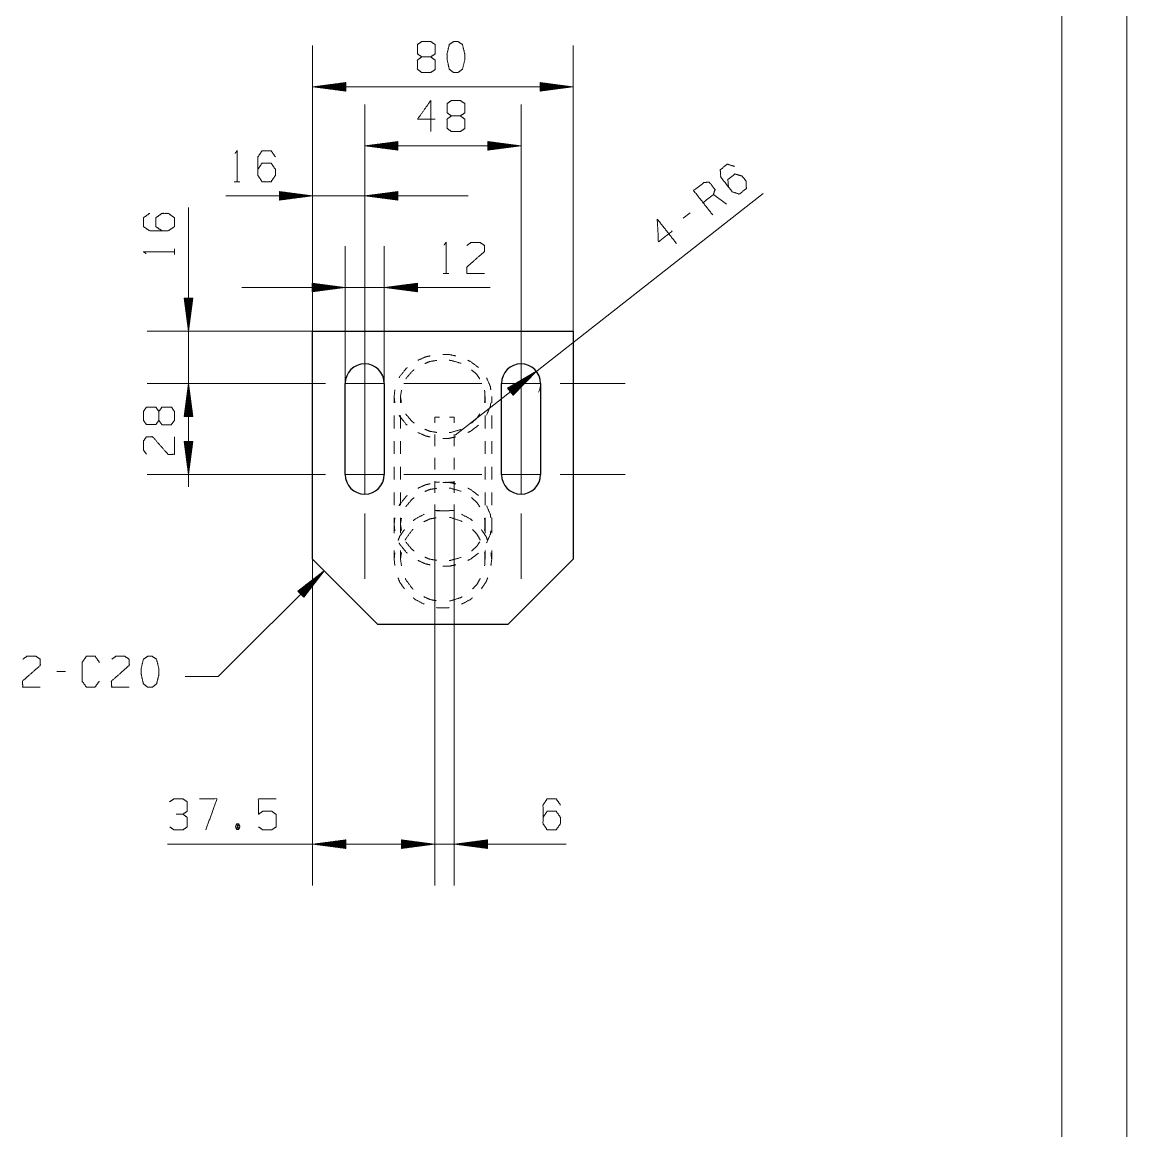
# Model space of a CAD drawing. Header units: millimetres. Extents: x 0 to 420, y 0 to 297.
# Drawn here: x 335.2 to 420, y 148.5 to 233.6 of the extents above; entities that cross this region are included whole.
import ezdxf

# ---------------------------------------------------------------- set-up
doc = ezdxf.new("R2010")
doc.units = ezdxf.units.MM
doc.layers.add('101', color=7, linetype='Continuous', true_color=0xffffff)

msp = doc.modelspace()

# ---------------------------------------------------------------- linework, layer by layer
at = {"layer": '101', "color": 133, "linetype": 'Continuous', "lineweight": 18}
for p, q in [((420, 0), (420, 297)), ((415, 5), (415, 292))]:
    msp.add_line(p, q, dxfattribs=at)
at = {"layer": '101', "color": 22, "linetype": 'Continuous', "lineweight": 18}
for p, q in [((357.48, 209.882), (357.48, 231.829)), ((377.48, 209.882), (377.48, 231.829)), ((360.02, 228.989), (357.48, 228.654)), ((360.02, 228.985), (359.988, 228.985)), ((360.02, 228.985), (359.988, 228.985)), ((360.02, 228.32), (360.02, 228.989)), ((377.48, 228.654), (374.94, 228.989)), ((374.94, 228.989), (374.94, 228.32)), ((374.94, 228.985), (374.972, 228.985)), ((374.94, 228.985), (374.972, 228.985)), ((357.48, 228.654), (360.02, 228.32)), ((377.48, 228.654), (357.48, 228.654)), ((360.02, 228.68), (357.673, 228.68)), ((360.02, 228.629), (357.673, 228.629)), ((360.02, 228.731), (358.059, 228.731)), ((360.02, 228.578), (358.059, 228.578)), ((360.02, 228.781), (358.445, 228.781)), ((360.02, 228.527), (358.445, 228.527)), ((360.02, 228.832), (358.831, 228.832)), ((360.02, 228.477), (358.831, 228.477)), ((360.02, 228.883), (359.216, 228.883)), ((360.02, 228.426), (359.216, 228.426)), ((360.02, 228.934), (359.602, 228.934)), ((360.02, 228.375), (359.602, 228.375)), ((360.02, 228.324), (359.988, 228.324)), ((360.02, 228.324), (359.988, 228.324)), ((374.94, 228.934), (375.358, 228.934)), ((374.94, 228.883), (375.744, 228.883)), ((374.94, 228.832), (376.129, 228.832)), ((374.94, 228.781), (376.515, 228.781)), ((374.94, 228.731), (376.901, 228.731)), ((374.94, 228.68), (377.287, 228.68)), ((374.94, 228.32), (377.48, 228.654)), ((374.94, 228.629), (377.287, 228.629)), ((374.94, 228.578), (376.901, 228.578)), ((374.94, 228.527), (376.515, 228.527)), ((374.94, 228.477), (376.129, 228.477)), ((374.94, 228.426), (375.744, 228.426)), ((374.94, 228.375), (375.358, 228.375)), ((374.94, 228.324), (374.972, 228.324)), ((374.94, 228.324), (374.972, 228.324)), ((361.48, 206.882), (361.48, 227.301)), ((373.48, 206.882), (373.48, 227.301)), ((364.02, 224.46), (361.48, 224.126)), ((361.48, 224.126), (373.48, 224.126)), ((361.48, 224.126), (364.02, 223.791)), ((364.02, 224.151), (361.673, 224.151)), ((364.02, 224.1), (361.673, 224.1)), ((364.02, 224.202), (362.059, 224.202)), ((364.02, 224.05), (362.059, 224.05)), ((364.02, 224.253), (362.445, 224.253)), ((364.02, 223.999), (362.445, 223.999)), ((364.02, 224.304), (362.831, 224.304)), ((364.02, 223.948), (362.831, 223.948)), ((364.02, 224.354), (363.216, 224.354)), ((364.02, 223.897), (363.216, 223.897)), ((364.02, 224.405), (363.602, 224.405)), ((364.02, 223.846), (363.602, 223.846)), ((364.02, 224.456), (363.988, 224.456)), ((364.02, 224.456), (363.988, 224.456)), ((364.02, 223.791), (364.02, 224.46)), ((370.94, 224.46), (370.94, 223.791)), ((373.48, 224.126), (370.94, 224.46)), ((370.94, 224.456), (370.972, 224.456)), ((370.94, 224.456), (370.972, 224.456)), ((370.94, 224.405), (371.358, 224.405)), ((370.94, 224.354), (371.744, 224.354)), ((370.94, 224.304), (372.129, 224.304)), ((370.94, 224.253), (372.515, 224.253)), ((370.94, 224.202), (372.901, 224.202)), ((370.94, 224.151), (373.287, 224.151)), ((370.94, 223.791), (373.48, 224.126)), ((370.94, 224.1), (373.287, 224.1)), ((370.94, 224.05), (372.901, 224.05)), ((370.94, 223.999), (372.515, 223.999)), ((370.94, 223.948), (372.129, 223.948)), ((370.94, 223.897), (371.744, 223.897)), ((370.94, 223.846), (371.358, 223.846)), ((357.48, 209.882), (357.48, 223.449)), ((361.48, 206.882), (361.48, 223.449)), ((364.02, 223.796), (363.988, 223.796)), ((364.02, 223.796), (363.988, 223.796)), ((370.94, 223.796), (370.972, 223.796)), ((370.94, 223.796), (370.972, 223.796)), ((354.94, 220.609), (354.94, 219.94)), ((357.48, 220.274), (354.94, 220.609)), ((354.94, 220.604), (354.972, 220.604)), ((354.94, 220.604), (354.972, 220.604)), ((354.94, 220.554), (355.358, 220.554)), ((354.94, 220.503), (355.744, 220.503)), ((354.94, 220.452), (356.129, 220.452)), ((364.02, 220.609), (361.48, 220.274)), ((364.02, 220.452), (362.831, 220.452)), ((364.02, 220.503), (363.216, 220.503)), ((364.02, 220.554), (363.602, 220.554)), ((364.02, 220.604), (363.988, 220.604)), ((364.02, 220.604), (363.988, 220.604)), ((364.02, 219.94), (364.02, 220.609)), ((368.414, 201.91), (392.07, 220.457)), ((350.825, 220.274), (369.418, 220.274)), ((354.94, 220.401), (356.515, 220.401)), ((354.94, 220.35), (356.901, 220.35)), ((354.94, 220.3), (357.287, 220.3)), ((354.94, 219.94), (357.48, 220.274)), ((354.94, 220.249), (357.287, 220.249)), ((354.94, 220.198), (356.901, 220.198)), ((354.94, 220.147), (356.515, 220.147)), ((354.94, 220.096), (356.129, 220.096)), ((354.94, 220.046), (355.744, 220.046)), ((354.94, 219.995), (355.358, 219.995)), ((354.94, 219.944), (354.972, 219.944)), ((354.94, 219.944), (354.972, 219.944)), ((361.48, 220.274), (364.02, 219.94)), ((364.02, 220.3), (361.673, 220.3)), ((364.02, 220.249), (361.673, 220.249)), ((364.02, 220.35), (362.059, 220.35)), ((364.02, 220.198), (362.059, 220.198)), ((364.02, 220.401), (362.445, 220.401)), ((364.02, 220.147), (362.445, 220.147)), ((364.02, 220.096), (362.831, 220.096)), ((364.02, 220.046), (363.216, 220.046)), ((364.02, 219.995), (363.602, 219.995)), ((364.02, 219.944), (363.988, 219.944)), ((364.02, 219.944), (363.988, 219.944)), ((347.958, 219.375), (347.958, 197.945)), ((359.98, 205.882), (359.98, 216.406)), ((362.98, 205.882), (362.98, 216.406)), ((371.109, 213.231), (352.043, 213.231)), ((359.98, 213.231), (357.44, 213.566)), ((357.44, 213.566), (357.44, 212.897)), ((357.44, 213.562), (357.472, 213.562)), ((357.44, 213.562), (357.472, 213.562)), ((357.44, 213.511), (357.858, 213.511)), ((357.44, 213.46), (358.244, 213.46)), ((357.44, 213.409), (358.629, 213.409)), ((357.44, 213.358), (359.015, 213.358)), ((357.44, 213.308), (359.401, 213.308)), ((357.44, 213.257), (359.787, 213.257)), ((357.44, 212.897), (359.98, 213.231)), ((357.44, 213.206), (359.787, 213.206)), ((357.44, 213.155), (359.401, 213.155)), ((357.44, 213.104), (359.015, 213.104)), ((357.44, 213.054), (358.629, 213.054)), ((357.44, 213.003), (358.244, 213.003)), ((357.44, 212.952), (357.858, 212.952)), ((357.44, 212.901), (357.472, 212.901)), ((357.44, 212.901), (357.472, 212.901)), ((365.52, 213.566), (362.98, 213.231)), ((362.98, 213.231), (365.52, 212.897)), ((365.52, 213.257), (363.173, 213.257)), ((365.52, 213.206), (363.173, 213.206)), ((365.52, 213.308), (363.559, 213.308)), ((365.52, 213.155), (363.559, 213.155)), ((365.52, 213.358), (363.945, 213.358)), ((365.52, 213.104), (363.945, 213.104)), ((365.52, 213.409), (364.331, 213.409)), ((365.52, 213.054), (364.331, 213.054)), ((365.52, 213.46), (364.716, 213.46)), ((365.52, 213.003), (364.716, 213.003)), ((365.52, 213.511), (365.102, 213.511)), ((365.52, 212.952), (365.102, 212.952)), ((365.52, 213.562), (365.488, 213.562)), ((365.52, 213.562), (365.488, 213.562)), ((365.52, 212.901), (365.488, 212.901)), ((365.52, 212.901), (365.488, 212.901)), ((365.52, 212.897), (365.52, 213.566)), ((348.293, 212.422), (347.624, 212.422)), ((347.624, 212.422), (347.958, 209.882)), ((347.628, 212.422), (347.628, 212.39)), ((347.628, 212.422), (347.628, 212.39)), ((347.679, 212.422), (347.679, 212.004)), ((347.73, 212.422), (347.73, 211.618)), ((347.78, 212.422), (347.78, 211.233)), ((347.831, 212.422), (347.831, 210.847)), ((347.882, 212.422), (347.882, 210.461)), ((347.933, 212.422), (347.933, 210.075)), ((347.958, 209.882), (348.293, 212.422)), ((347.984, 212.422), (347.984, 210.075)), ((348.034, 212.422), (348.034, 210.461)), ((348.085, 212.422), (348.085, 210.847)), ((348.136, 212.422), (348.136, 211.233)), ((348.187, 212.422), (348.187, 211.618)), ((348.238, 212.422), (348.238, 212.004)), ((348.288, 212.422), (348.288, 212.39)), ((348.288, 212.422), (348.288, 212.39)), ((357.48, 209.882), (344.783, 209.882)), ((374.66, 206.808), (372.455, 205.504)), ((372.552, 205.38), (373.488, 206.114)), ((372.583, 205.34), (373.823, 206.312)), ((372.615, 205.3), (374.158, 206.51)), ((372.646, 205.26), (374.493, 206.708)), ((372.677, 205.22), (374.524, 206.669)), ((372.709, 205.18), (374.252, 206.39)), ((372.74, 205.14), (373.98, 206.112)), ((372.868, 204.977), (374.66, 206.808)), ((353.48, 205.882), (344.783, 205.882)), ((353.48, 205.882), (344.783, 205.882)), ((347.958, 205.882), (347.624, 203.342)), ((347.958, 205.882), (347.624, 203.342)), ((347.882, 203.342), (347.882, 205.303)), ((347.882, 203.342), (347.882, 205.303)), ((347.933, 203.342), (347.933, 205.689)), ((347.933, 203.342), (347.933, 205.689)), ((348.293, 203.342), (347.958, 205.882)), ((347.958, 205.882), (347.958, 198.882)), ((348.293, 203.342), (347.958, 205.882)), ((347.984, 203.342), (347.984, 205.689)), ((347.984, 203.342), (347.984, 205.689)), ((348.034, 203.342), (348.034, 205.303)), ((348.034, 203.342), (348.034, 205.303)), ((372.455, 205.504), (372.868, 204.977)), ((372.458, 205.5), (372.483, 205.52)), ((372.458, 205.5), (372.483, 205.52)), ((372.489, 205.46), (372.818, 205.718)), ((372.521, 205.42), (373.153, 205.916)), ((372.771, 205.1), (373.707, 205.834)), ((372.803, 205.06), (373.435, 205.556)), ((372.834, 205.021), (373.163, 205.278)), ((347.78, 203.342), (347.78, 204.532)), ((347.78, 203.342), (347.78, 204.532)), ((347.831, 203.342), (347.831, 204.917)), ((347.831, 203.342), (347.831, 204.917)), ((348.085, 203.342), (348.085, 204.917)), ((348.085, 203.342), (348.085, 204.917)), ((348.136, 203.342), (348.136, 204.532)), ((348.136, 203.342), (348.136, 204.532)), ((372.865, 204.981), (372.89, 205)), ((372.865, 204.981), (372.89, 205)), ((347.679, 203.342), (347.679, 203.76)), ((347.679, 203.342), (347.679, 203.76)), ((347.73, 203.342), (347.73, 204.146)), ((347.73, 203.342), (347.73, 204.146)), ((348.187, 203.342), (348.187, 204.146)), ((348.187, 203.342), (348.187, 204.146)), ((348.238, 203.342), (348.238, 203.76)), ((348.238, 203.342), (348.238, 203.76)), ((347.624, 203.342), (348.293, 203.342)), ((347.624, 203.342), (348.293, 203.342)), ((347.628, 203.342), (347.628, 203.374)), ((347.628, 203.342), (347.628, 203.374)), ((347.628, 203.342), (347.628, 203.374)), ((347.628, 203.342), (347.628, 203.374)), ((348.288, 203.342), (348.288, 203.374)), ((348.288, 203.342), (348.288, 203.374)), ((348.288, 203.342), (348.288, 203.374)), ((348.288, 203.342), (348.288, 203.374)), ((347.624, 201.422), (347.958, 198.882)), ((348.293, 201.422), (347.624, 201.422)), ((347.628, 201.422), (347.628, 201.39)), ((347.628, 201.422), (347.628, 201.39)), ((347.679, 201.422), (347.679, 201.004)), ((347.73, 201.422), (347.73, 200.618)), ((347.78, 201.422), (347.78, 200.233)), ((347.831, 201.422), (347.831, 199.847)), ((347.882, 201.422), (347.882, 199.461)), ((347.933, 201.422), (347.933, 199.075)), ((347.958, 198.882), (348.293, 201.422)), ((347.984, 201.422), (347.984, 199.075)), ((348.034, 201.422), (348.034, 199.461)), ((348.085, 201.422), (348.085, 199.847)), ((348.136, 201.422), (348.136, 200.233)), ((348.187, 201.422), (348.187, 200.618)), ((348.238, 201.422), (348.238, 201.004)), ((348.288, 201.422), (348.288, 201.39)), ((348.288, 201.422), (348.288, 201.39)), ((353.48, 198.882), (344.783, 198.882)), ((366.855, 196.132), (366.855, 167.34)), ((366.855, 196.132), (366.855, 167.34)), ((368.355, 196.132), (368.355, 167.34)), ((357.48, 192.382), (357.48, 167.34)), ((350.237, 183.368), (358.366, 191.496)), ((358.366, 191.496), (356.333, 189.937)), ((356.444, 189.826), (357.285, 190.667)), ((356.48, 189.79), (357.594, 190.904)), ((356.516, 189.754), (357.902, 191.141)), ((356.552, 189.718), (358.211, 191.378)), ((356.588, 189.682), (358.247, 191.342)), ((356.623, 189.647), (358.01, 191.033)), ((356.659, 189.611), (357.773, 190.725)), ((356.806, 189.464), (358.366, 191.496)), ((356.333, 189.937), (356.806, 189.464)), ((356.336, 189.934), (356.359, 189.956)), ((356.336, 189.934), (356.359, 189.956)), ((356.372, 189.898), (356.667, 190.193)), ((356.408, 189.862), (356.976, 190.43)), ((356.695, 189.575), (357.536, 190.416)), ((356.731, 189.539), (357.299, 190.107)), ((356.767, 189.503), (357.063, 189.798)), ((356.803, 189.467), (356.826, 189.489)), ((356.803, 189.467), (356.826, 189.489)), ((350.237, 183.368), (347.697, 183.368)), ((366.855, 170.515), (346.334, 170.515)), ((360.02, 170.85), (357.48, 170.515)), ((357.48, 170.515), (360.02, 170.181)), ((360.02, 170.541), (357.673, 170.541)), ((360.02, 170.49), (357.673, 170.49)), ((360.02, 170.591), (358.059, 170.591)), ((360.02, 170.439), (358.059, 170.439)), ((360.02, 170.642), (358.445, 170.642)), ((360.02, 170.388), (358.445, 170.388)), ((360.02, 170.693), (358.831, 170.693)), ((360.02, 170.337), (358.831, 170.337)), ((376.954, 170.515), (358.918, 170.515)), ((360.02, 170.744), (359.216, 170.744)), ((360.02, 170.287), (359.216, 170.287)), ((360.02, 170.795), (359.602, 170.795)), ((360.02, 170.236), (359.602, 170.236)), ((360.02, 170.845), (359.988, 170.845)), ((360.02, 170.845), (359.988, 170.845)), ((360.02, 170.181), (360.02, 170.85)), ((364.315, 170.85), (364.315, 170.181)), ((366.855, 170.515), (364.315, 170.85)), ((364.315, 170.85), (364.315, 170.181)), ((366.855, 170.515), (364.315, 170.85)), ((364.315, 170.845), (364.347, 170.845)), ((364.315, 170.845), (364.347, 170.845)), ((364.315, 170.845), (364.347, 170.845)), ((364.315, 170.845), (364.347, 170.845)), ((364.315, 170.795), (364.733, 170.795)), ((364.315, 170.795), (364.733, 170.795)), ((364.315, 170.744), (365.119, 170.744)), ((364.315, 170.744), (365.119, 170.744)), ((364.315, 170.693), (365.504, 170.693)), ((364.315, 170.693), (365.504, 170.693)), ((364.315, 170.642), (365.89, 170.642)), ((364.315, 170.642), (365.89, 170.642)), ((364.315, 170.591), (366.276, 170.591)), ((364.315, 170.591), (366.276, 170.591)), ((364.315, 170.541), (366.662, 170.541)), ((364.315, 170.541), (366.662, 170.541)), ((364.315, 170.181), (366.855, 170.515)), ((364.315, 170.181), (366.855, 170.515)), ((364.315, 170.49), (366.662, 170.49)), ((364.315, 170.49), (366.662, 170.49)), ((364.315, 170.439), (366.276, 170.439)), ((364.315, 170.439), (366.276, 170.439)), ((364.315, 170.388), (365.89, 170.388)), ((364.315, 170.388), (365.89, 170.388)), ((364.315, 170.337), (365.504, 170.337)), ((364.315, 170.337), (365.504, 170.337)), ((364.315, 170.287), (365.119, 170.287)), ((364.315, 170.287), (365.119, 170.287)), ((364.315, 170.236), (364.733, 170.236)), ((364.315, 170.236), (364.733, 170.236)), ((370.895, 170.85), (368.355, 170.515)), ((368.355, 170.515), (370.895, 170.181)), ((370.895, 170.541), (368.548, 170.541)), ((370.895, 170.49), (368.548, 170.49)), ((370.895, 170.591), (368.934, 170.591)), ((370.895, 170.439), (368.934, 170.439)), ((370.895, 170.642), (369.32, 170.642)), ((370.895, 170.388), (369.32, 170.388)), ((370.895, 170.693), (369.706, 170.693)), ((370.895, 170.337), (369.706, 170.337)), ((370.895, 170.744), (370.091, 170.744)), ((370.895, 170.287), (370.091, 170.287)), ((370.895, 170.795), (370.477, 170.795)), ((370.895, 170.236), (370.477, 170.236)), ((370.895, 170.845), (370.863, 170.845)), ((370.895, 170.845), (370.863, 170.845)), ((370.895, 170.181), (370.895, 170.85)), ((360.02, 170.185), (359.988, 170.185)), ((360.02, 170.185), (359.988, 170.185)), ((364.315, 170.185), (364.347, 170.185)), ((364.315, 170.185), (364.347, 170.185)), ((364.315, 170.185), (364.347, 170.185)), ((364.315, 170.185), (364.347, 170.185)), ((370.895, 170.185), (370.863, 170.185)), ((370.895, 170.185), (370.863, 170.185))]:
    msp.add_line(p, q, dxfattribs=at)
at = {"layer": '101', "color": 72, "linetype": 'Continuous', "lineweight": 18}
for p, q in [((351.462, 221.367), (351.886, 221.367)), ((389.259, 219.641), (388.254, 220.378)), ((386.463, 218.974), (385.934, 218.559)), ((346.866, 215.775), (346.866, 216.2)), ((367.51, 214.324), (367.934, 214.324)), ((338.505, 183.755), (337.833, 183.755)), ((351.647, 172.058), (351.806, 171.633))]:
    msp.add_line(p, q, dxfattribs=at)
at = {"layer": '101', "color": 151, "linetype": 'Continuous', "lineweight": 18}
for p, q in [((361.48, 208.882), (361.48, 213.882)), ((373.48, 208.882), (373.48, 213.882)), ((361.48, 204.382), (361.48, 207.382)), ((361.48, 201.882), (361.48, 206.882)), ((373.48, 204.382), (373.48, 207.382)), ((373.48, 201.882), (373.48, 206.882)), ((358.48, 205.882), (353.48, 205.882)), ((359.98, 205.882), (362.98, 205.882)), ((364.48, 205.882), (369.48, 205.882)), ((370.48, 205.882), (365.48, 205.882)), ((371.98, 205.882), (374.98, 205.882)), ((376.48, 205.882), (381.48, 205.882)), ((361.48, 202.882), (361.48, 197.882)), ((373.48, 202.882), (373.48, 197.882)), ((361.48, 197.382), (361.48, 200.382)), ((373.48, 197.382), (373.48, 200.382)), ((358.48, 198.882), (353.48, 198.882)), ((359.98, 198.882), (362.98, 198.882)), ((364.48, 198.882), (369.48, 198.882)), ((370.48, 198.882), (365.48, 198.882)), ((371.98, 198.882), (374.98, 198.882)), ((376.48, 198.882), (381.48, 198.882)), ((361.48, 195.882), (361.48, 190.882)), ((373.48, 195.882), (373.48, 190.882))]:
    msp.add_line(p, q, dxfattribs=at)
at = {"layer": '101', "color": 151, "linetype": 'Continuous', "lineweight": 25}
for p, q in [((357.48, 209.882), (377.48, 209.882)), ((357.48, 192.382), (357.48, 209.882)), ((377.48, 209.882), (377.48, 192.382)), ((359.98, 198.882), (359.98, 205.882)), ((362.98, 205.882), (362.98, 198.882)), ((371.98, 198.882), (371.98, 205.882)), ((374.98, 205.882), (374.98, 198.882)), ((357.48, 192.382), (362.48, 187.382)), ((372.48, 187.382), (377.48, 192.382)), ((372.48, 187.382), (362.48, 187.382))]:
    msp.add_line(p, q, dxfattribs=at)
at = {"layer": '101', "color": 53, "linetype": 'Continuous', "lineweight": 18}
for p, q in [((363.73, 204.882), (363.799, 205.376)), ((364.23, 204.882), (364.299, 205.353)), ((363.73, 204.882), (363.73, 204.391)), ((363.799, 204.388), (363.73, 204.882)), ((364.23, 204.882), (364.23, 204.391)), ((364.299, 204.411), (364.23, 204.882)), ((370.73, 204.391), (370.73, 204.882)), ((371.23, 204.391), (371.23, 204.882)), ((363.73, 203.409), (363.73, 202.427)), ((364.23, 203.409), (364.23, 202.427)), ((366.855, 202.845), (366.855, 203.293)), ((367.23, 203.293), (366.855, 203.293)), ((368.355, 203.293), (367.98, 203.293)), ((368.355, 202.845), (368.355, 203.293)), ((370.73, 202.427), (370.73, 203.409)), ((371.23, 202.427), (371.23, 203.409)), ((366.855, 201.055), (366.855, 201.95)), ((368.355, 201.055), (368.355, 201.95)), ((363.73, 201.445), (363.73, 200.463)), ((364.23, 201.445), (364.23, 200.463)), ((370.73, 200.463), (370.73, 201.445)), ((371.23, 200.463), (371.23, 201.445)), ((366.855, 199.265), (366.855, 200.16)), ((368.355, 199.265), (368.355, 200.16)), ((363.73, 199.481), (363.73, 198.499)), ((364.23, 199.481), (364.23, 198.499)), ((370.73, 198.499), (370.73, 199.481)), ((371.23, 198.499), (371.23, 199.481)), ((366.855, 197.475), (366.855, 198.37)), ((368.355, 197.475), (368.355, 198.37)), ((363.73, 197.517), (363.73, 196.535)), ((364.23, 197.517), (364.23, 196.535)), ((366.855, 198.293), (367.23, 198.293)), ((367.98, 198.293), (368.355, 198.293)), ((370.73, 196.535), (370.73, 197.517)), ((371.23, 196.535), (371.23, 197.517)), ((366.855, 196.132), (366.855, 196.58)), ((367.23, 196.132), (366.855, 196.132)), ((368.355, 196.132), (367.98, 196.132)), ((368.355, 196.132), (368.355, 196.58)), ((363.73, 195.062), (363.799, 195.556)), ((363.73, 195.553), (363.73, 195.062)), ((363.799, 194.567), (363.73, 195.062)), ((363.73, 195.062), (363.73, 194.392)), ((364.23, 195.553), (364.23, 195.062)), ((364.23, 195.062), (364.299, 195.532)), ((364.23, 195.062), (364.23, 194.392)), ((364.299, 194.591), (364.23, 195.062)), ((370.73, 195.062), (370.73, 195.553)), ((370.73, 194.392), (370.73, 195.062)), ((371.23, 195.062), (371.23, 195.553)), ((371.23, 194.392), (371.23, 195.062)), ((363.73, 192.382), (363.789, 192.868)), ((363.789, 191.896), (363.73, 192.382)), ((364.23, 192.382), (364.294, 192.887)), ((364.294, 191.877), (364.23, 192.382))]:
    msp.add_line(p, q, dxfattribs=at)
at = {"layer": '101', "color": 151, "linetype": 'Continuous', "lineweight": 25}
for centre, start, end in [((361.48, 205.882), 0, 180), ((373.48, 205.882), 0, 180), ((361.48, 198.882), 180, 0), ((373.48, 198.882), 180, 0)]:
    msp.add_arc(centre, 1.5, start, end, dxfattribs=at)
at = {"layer": '101', "color": 22, "linetype": 'Continuous', "lineweight": 18}
msp.add_arc((373.48, 205.882), 1.5, 333.3843, 0, dxfattribs=at)
at = {"layer": '101', "color": 72, "linetype": 'Continuous', "lineweight": 18}
for points, knots in [([(365.857, 230.947), (365.539, 231.172), (365.539, 231.897), (365.857, 232.122), (366.547, 232.122), (366.882, 231.897), (366.882, 231.172), (366.547, 230.947), (365.857, 230.947), (365.521, 230.697), (365.521, 229.997), (365.857, 229.747), (366.547, 229.747), (366.882, 229.972), (366.882, 230.697), (366.547, 230.947)], [0, 0, 0.047574, 0.136086, 0.18366, 0.267816, 0.317165, 0.405677, 0.455027, 0.539182, 0.590297, 0.675758, 0.726872, 0.811028, 0.860378, 0.948889, 1, 1]), ([(368.646, 229.747), (368.982, 229.997), (369.159, 230.697), (369.159, 231.172), (368.982, 231.897), (368.646, 232.122), (368.31, 232.122), (367.975, 231.897), (367.798, 231.172), (367.815, 230.697), (367.975, 229.997), (368.31, 229.747), (368.646, 229.747)], [0, 0, 0.067523, 0.18397, 0.260581, 0.38094, 0.446137, 0.5003, 0.565502, 0.685861, 0.762525, 0.878308, 0.945837, 1, 1]), ([(366.882, 226.168), (365.539, 226.168), (366.547, 227.593), (366.547, 225.218)], [0, 0, 0.245868, 0.565295, 1, 1]), ([(368.134, 226.418), (367.815, 226.643), (367.815, 227.368), (368.134, 227.593), (368.823, 227.593), (369.159, 227.368), (369.159, 226.643), (368.823, 226.418), (368.134, 226.418), (367.798, 226.168), (367.798, 225.468), (368.134, 225.218), (368.823, 225.218), (369.159, 225.443), (369.159, 226.168), (368.823, 226.418)], [0, 0, 0.047576, 0.136088, 0.183662, 0.267819, 0.317169, 0.405681, 0.455032, 0.539188, 0.590299, 0.67576, 0.726871, 0.811027, 0.860377, 0.948889, 1, 1]), ([(351.532, 223.542), (351.674, 223.742), (351.674, 221.367)], [0, 0, 0.093484, 1, 1]), ([(353.279, 222.317), (353.597, 222.792), (354.286, 222.792), (354.622, 222.317), (354.622, 221.842), (354.286, 221.367), (353.597, 221.367), (353.279, 221.842), (353.279, 223.267), (353.597, 223.742), (354.286, 223.742), (354.622, 223.267)], [0, 0, 0.076963, 0.169761, 0.248072, 0.312019, 0.390329, 0.483127, 0.560091, 0.751928, 0.828891, 0.921689, 1, 1]), ([(389.407, 220.964), (389.365, 221.534), (389.907, 221.96), (390.464, 221.793), (390.758, 221.419), (390.786, 220.838), (390.244, 220.413), (389.7, 220.591), (388.821, 221.712), (388.778, 222.282), (389.321, 222.707), (389.878, 222.541)], [0, 0, 0.076965, 0.169761, 0.248074, 0.312019, 0.390331, 0.483129, 0.560091, 0.751926, 0.82889, 0.921687, 1, 1]), ([(388.202, 218.812), (386.737, 220.681), (387.529, 221.303), (387.933, 221.333), (388.38, 220.762), (388.254, 220.378), (387.462, 219.757)], [0, 0, 0.400948, 0.571035, 0.639272, 0.76167, 0.829913, 1, 1]), ([(345.916, 217.592), (345.441, 217.911), (345.441, 218.6), (345.916, 218.936), (346.391, 218.936), (346.866, 218.6), (346.866, 217.911), (346.391, 217.592), (344.966, 217.592), (344.491, 217.911), (344.491, 218.6), (344.966, 218.936)], [0, 0, 0.076963, 0.169761, 0.248072, 0.312019, 0.390329, 0.483127, 0.560091, 0.751928, 0.828891, 0.921689, 1, 1]), ([(385.09, 217.58), (384.033, 216.751), (383.946, 218.494), (385.412, 216.625)], [0, 0, 0.245868, 0.565295, 1, 1]), ([(367.581, 216.499), (367.722, 216.699), (367.722, 214.324)], [0, 0, 0.093491, 1, 1]), ([(369.327, 216.474), (369.645, 216.699), (370.334, 216.699), (370.67, 216.474), (370.67, 215.999), (369.309, 214.799), (369.327, 214.324), (370.67, 214.324)], [0, 0, 0.069688, 0.192972, 0.265273, 0.350224, 0.67474, 0.759753, 1, 1]), ([(344.691, 215.846), (344.491, 215.988), (346.866, 215.988)], [0, 0, 0.093488, 1, 1]), ([(345.666, 203.036), (345.441, 202.718), (344.716, 202.718), (344.491, 203.036), (344.491, 203.725), (344.716, 204.061), (345.441, 204.061), (345.666, 203.725), (345.666, 203.036), (345.916, 202.7), (346.616, 202.7), (346.866, 203.036), (346.866, 203.725), (346.641, 204.061), (345.916, 204.061), (345.666, 203.725)], [0, 0, 0.047572, 0.136084, 0.183657, 0.267813, 0.317165, 0.405677, 0.455028, 0.539185, 0.590295, 0.675756, 0.726867, 0.811023, 0.860375, 0.948887, 1, 1]), ([(344.716, 200.441), (344.491, 200.759), (344.491, 201.449), (344.716, 201.784), (345.191, 201.784), (346.391, 200.423), (346.866, 200.441), (346.866, 201.784)], [0, 0, 0.069694, 0.192977, 0.265275, 0.350226, 0.674741, 0.75975, 1, 1]), ([(335.221, 184.705), (335.539, 184.93), (336.229, 184.93), (336.564, 184.705), (336.564, 184.23), (335.203, 183.03), (335.221, 182.555), (336.564, 182.555)], [0, 0, 0.069691, 0.192975, 0.265273, 0.350228, 0.674739, 0.759753, 1, 1]), ([(341.1, 183.03), (340.764, 182.555), (340.11, 182.555), (339.774, 183.03), (339.774, 184.455), (340.11, 184.93), (340.782, 184.93), (341.117, 184.455)], [0, 0, 0.114568, 0.243366, 0.357937, 0.638582, 0.753153, 0.885432, 1, 1]), ([(342.05, 184.705), (342.369, 184.93), (343.058, 184.93), (343.394, 184.705), (343.394, 184.23), (342.033, 183.03), (342.05, 182.555), (343.394, 182.555)], [0, 0, 0.069693, 0.192977, 0.265274, 0.350228, 0.674739, 0.759752, 1, 1]), ([(345.158, 182.555), (345.494, 182.805), (345.67, 183.505), (345.67, 183.98), (345.494, 184.705), (345.158, 184.93), (344.822, 184.93), (344.486, 184.705), (344.309, 183.98), (344.327, 183.505), (344.486, 182.805), (344.822, 182.555), (345.158, 182.555)], [0, 0, 0.067528, 0.183972, 0.260585, 0.380944, 0.446144, 0.500307, 0.565506, 0.685864, 0.762531, 0.878309, 0.945837, 1, 1]), ([(347.518, 172.808), (347.854, 173.033), (347.854, 173.758), (347.518, 173.983), (346.829, 173.983), (346.493, 173.758)], [0, 0, 0.153872, 0.429849, 0.583722, 0.846121, 1, 1]), ([(349.282, 171.608), (350.13, 173.983), (348.787, 173.983)], [0, 0, 0.65247, 1, 1]), ([(353.322, 171.833), (353.658, 171.608), (354.348, 171.608), (354.683, 171.833), (354.683, 172.783), (354.348, 173.033), (353.658, 173.033), (353.322, 172.808), (353.322, 173.983), (354.683, 173.983)], [0, 0, 0.062232, 0.168346, 0.230572, 0.376816, 0.441264, 0.547378, 0.60961, 0.790488, 1, 1]), ([(375.171, 172.558), (375.489, 173.033), (376.179, 173.033), (376.515, 172.558), (376.515, 172.083), (376.179, 171.608), (375.489, 171.608), (375.171, 172.083), (375.171, 173.508), (375.489, 173.983), (376.179, 173.983), (376.515, 173.508)], [0, 0, 0.076964, 0.169762, 0.248074, 0.312019, 0.390331, 0.483128, 0.560093, 0.751928, 0.828892, 0.921689, 1, 1]), ([(346.511, 171.833), (346.829, 171.608), (347.518, 171.608), (347.854, 171.833), (347.854, 172.558), (347.518, 172.808), (347.006, 172.808)], [0, 0, 0.124123, 0.34369, 0.472445, 0.703376, 0.836727, 1, 1]), ([(351.647, 171.633), (351.806, 171.633), (351.894, 171.858), (351.806, 172.058), (351.647, 172.058), (351.559, 171.858), (351.647, 171.633), (351.806, 172.058)], [0, 0, 0.093978, 0.236792, 0.365966, 0.459944, 0.589108, 0.731912, 1, 1])]:
    msp.add_open_spline(points, degree=1, knots=knots, dxfattribs=at)
at = {"layer": '101', "color": 53, "linetype": 'Continuous', "lineweight": 18}
for points, knots in [([(365.562, 207.651), (366.15, 207.919), (366.494, 207.992)], [0, 0, 0.647882, 1, 1]), ([(367.48, 208.106), (367.932, 208.106), (368.466, 207.992)], [0, 0, 0.452884, 1, 1]), ([(364.125, 206.312), (364.16, 206.391), (364.673, 207.036), (364.742, 207.089)], [0, 0, 0.086948, 0.912457, 1, 1]), ([(364.631, 206.236), (364.632, 206.238), (365.111, 206.809), (365.277, 206.928)], [0, 0, 0.00173, 0.784875, 1, 1]), ([(366.094, 207.403), (366.476, 207.559), (367.008, 207.647)], [0, 0, 0.433249, 1, 1]), ([(367.954, 207.654), (368.089, 207.647), (368.864, 207.429), (368.874, 207.423)], [0, 0, 0.141741, 0.987758, 1, 1]), ([(369.398, 207.651), (369.61, 207.555), (370.218, 207.089)], [0, 0, 0.233044, 1, 1]), ([(369.683, 206.93), (370.109, 206.536), (370.308, 206.223)], [0, 0, 0.61023, 1, 1]), ([(370.835, 206.312), (371.121, 205.659), (371.161, 205.376)], [0, 0, 0.713707, 1, 1]), ([(370.669, 205.353), (370.704, 205.235), (370.704, 204.529), (370.669, 204.411)], [0, 0, 0.1292, 0.8708, 1, 1]), ([(371.161, 204.388), (371.121, 204.105), (370.835, 203.452)], [0, 0, 0.286293, 1, 1]), ([(364.742, 202.675), (364.673, 202.728), (364.16, 203.373), (364.125, 203.452)], [0, 0, 0.087543, 0.913052, 1, 1]), ([(365.277, 202.836), (365.111, 202.955), (364.632, 203.526), (364.631, 203.528)], [0, 0, 0.215115, 0.99827, 1, 1]), ([(370.308, 203.541), (370.109, 203.228), (369.683, 202.834)], [0, 0, 0.38977, 1, 1]), ([(370.218, 202.675), (369.61, 202.209), (369.398, 202.113)], [0, 0, 0.766963, 1, 1]), ([(366.494, 201.772), (366.15, 201.845), (365.562, 202.113)], [0, 0, 0.352115, 1, 1]), ([(367.008, 202.117), (366.476, 202.205), (366.094, 202.361)], [0, 0, 0.56675, 1, 1]), ([(368.466, 201.772), (367.932, 201.658), (367.48, 201.658)], [0, 0, 0.547116, 1, 1]), ([(368.874, 202.341), (368.864, 202.335), (368.089, 202.117), (367.954, 202.11)], [0, 0, 0.012242, 0.858257, 1, 1]), ([(365.562, 197.831), (366.15, 198.098), (366.494, 198.171)], [0, 0, 0.647882, 1, 1]), ([(366.094, 197.583), (366.476, 197.738), (367.008, 197.826)], [0, 0, 0.433249, 1, 1]), ([(367.48, 198.285), (367.932, 198.285), (368.466, 198.171)], [0, 0, 0.452884, 1, 1]), ([(367.954, 197.834), (368.089, 197.826), (368.864, 197.608), (368.874, 197.603)], [0, 0, 0.141743, 0.987758, 1, 1]), ([(369.398, 197.831), (369.61, 197.734), (370.218, 197.268)], [0, 0, 0.233044, 1, 1]), ([(364.125, 196.491), (364.16, 196.571), (364.673, 197.215), (364.742, 197.268)], [0, 0, 0.086948, 0.912457, 1, 1]), ([(364.631, 196.416), (364.632, 196.417), (365.111, 196.988), (365.277, 197.107)], [0, 0, 0.00173, 0.784875, 1, 1]), ([(369.683, 197.109), (370.109, 196.716), (370.308, 196.403)], [0, 0, 0.61023, 1, 1]), ([(365.209, 195.343), (365.35, 195.468), (366.05, 195.836)], [0, 0, 0.19231, 1, 1]), ([(366.991, 196.096), (367.028, 196.105), (367.932, 196.105), (367.969, 196.096)], [0, 0, 0.038435, 0.961565, 1, 1]), ([(368.91, 195.836), (369.61, 195.468), (369.751, 195.343)], [0, 0, 0.80769, 1, 1]), ([(370.835, 196.491), (371.121, 195.839), (371.161, 195.556)], [0, 0, 0.713707, 1, 1]), ([(366.015, 195.256), (366.476, 195.473), (366.976, 195.568)], [0, 0, 0.5, 1, 1]), ([(367.987, 195.581), (368.089, 195.574), (368.864, 195.323), (368.95, 195.268)], [0, 0, 0.100023, 0.899992, 1, 1]), ([(370.669, 195.532), (370.704, 195.414), (370.704, 194.709), (370.669, 194.591)], [0, 0, 0.1292, 0.8708, 1, 1]), ([(364.039, 193.808), (364.16, 194.125), (364.523, 194.652)], [0, 0, 0.346149, 1, 1]), ([(364.595, 193.853), (364.632, 193.948), (365.111, 194.607), (365.189, 194.672)], [0, 0, 0.100011, 0.89999, 1, 1]), ([(369.761, 194.664), (370.109, 194.292), (370.355, 193.846)], [0, 0, 0.499988, 1, 1]), ([(370.437, 194.652), (370.8, 194.125), (370.921, 193.808)], [0, 0, 0.653851, 1, 1]), ([(371.161, 194.567), (371.121, 194.284), (370.835, 193.632)], [0, 0, 0.286293, 1, 1]), ([(364.742, 192.855), (364.673, 192.908), (364.16, 193.552), (364.125, 193.632)], [0, 0, 0.087543, 0.913052, 1, 1]), ([(365.277, 193.016), (365.111, 193.135), (364.632, 193.706), (364.631, 193.707)], [0, 0, 0.215115, 0.99827, 1, 1]), ([(370.308, 193.72), (370.109, 193.407), (369.683, 193.014)], [0, 0, 0.38977, 1, 1]), ([(363.73, 193.052), (363.73, 192.819), (363.73, 192.382)], [0, 0, 0.347548, 1, 1]), ([(364.23, 193.052), (364.23, 192.819), (364.23, 192.382)], [0, 0, 0.347548, 1, 1]), ([(367.008, 192.297), (366.476, 192.385), (366.094, 192.54)], [0, 0, 0.56675, 1, 1]), ([(368.874, 192.52), (368.864, 192.515), (368.089, 192.297), (367.954, 192.289)], [0, 0, 0.012242, 0.858257, 1, 1]), ([(370.218, 192.855), (369.61, 192.389), (369.398, 192.293)], [0, 0, 0.766963, 1, 1]), ([(370.679, 192.888), (370.704, 192.789), (370.704, 191.975), (370.679, 191.876)], [0, 0, 0.100002, 0.900018, 1, 1]), ([(370.73, 192.382), (370.73, 192.492), (370.73, 193.052)], [0, 0, 0.163576, 1, 1]), ([(371.23, 192.382), (371.23, 192.492), (371.23, 193.052)], [0, 0, 0.163576, 1, 1]), ([(366.494, 191.952), (366.15, 192.025), (365.562, 192.293)], [0, 0, 0.352115, 1, 1]), ([(368.466, 191.952), (367.932, 191.838), (367.48, 191.838)], [0, 0, 0.547116, 1, 1]), ([(364.523, 190.112), (364.16, 190.639), (364.039, 190.956)], [0, 0, 0.653851, 1, 1]), ([(365.189, 190.092), (365.111, 190.157), (364.632, 190.816), (364.595, 190.911)], [0, 0, 0.099998, 0.900006, 1, 1]), ([(370.355, 190.918), (370.109, 190.472), (369.761, 190.101)], [0, 0, 0.500003, 1, 1]), ([(370.921, 190.956), (370.8, 190.639), (370.437, 190.112)], [0, 0, 0.346149, 1, 1]), ([(366.05, 188.928), (365.35, 189.296), (365.209, 189.421)], [0, 0, 0.80769, 1, 1]), ([(366.976, 189.196), (366.476, 189.291), (366.015, 189.508)], [0, 0, 0.499998, 1, 1]), ([(368.95, 189.496), (368.864, 189.441), (368.089, 189.19), (367.987, 189.183)], [0, 0, 0.100008, 0.899977, 1, 1]), ([(369.751, 189.421), (369.61, 189.296), (368.91, 188.928)], [0, 0, 0.19231, 1, 1]), ([(367.969, 188.668), (367.932, 188.659), (367.028, 188.659), (366.991, 188.668)], [0, 0, 0.038435, 0.961565, 1, 1])]:
    msp.add_open_spline(points, degree=1, knots=knots, dxfattribs=at)
msp.add_open_spline([(371.171, 192.868), (371.23, 192.382), (371.171, 191.896)], degree=1, dxfattribs=at)

doc.saveas('drawing.dxf')
